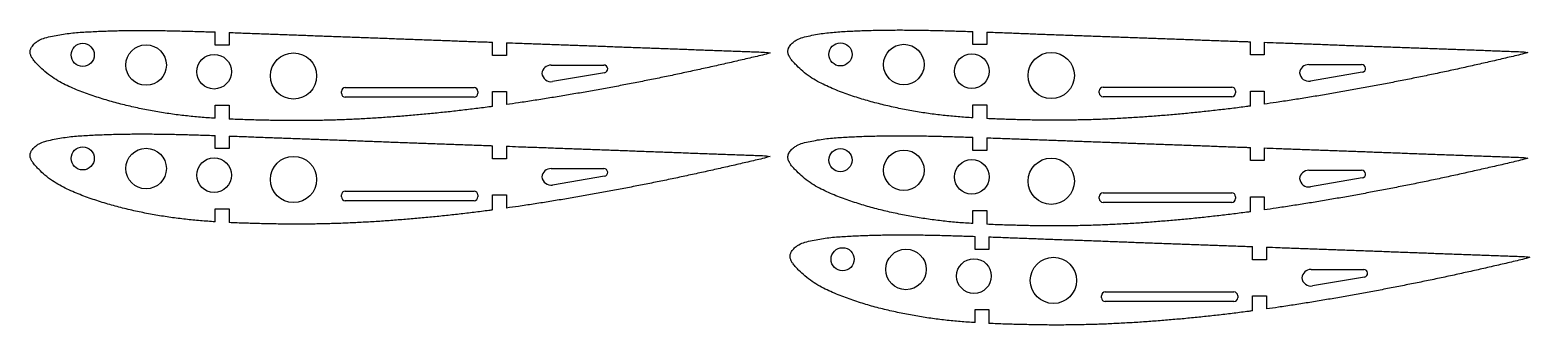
# Model space of a CAD drawing. Header units: inches. Extents: x 11.9 to 31.4, y 13.5 to 17.4.
import ezdxf

# ---------------------------------------------------------------- set-up
doc = ezdxf.new("R2010")
doc.units = ezdxf.units.IN
doc.header["$LTSCALE"] = 1.7325
doc.header["$MEASUREMENT"] = 0
doc.layers.get('0').update_dxf_attribs({"linetype": 'CONTINUOUS'})
doc.layers.add('02___PRT_ALL_AXES', color=7, linetype='CONTINUOUS')

msp = doc.modelspace()

# ---------------------------------------------------------------- linework, layer by layer
at = {"color": 1, "linetype": 'CONTINUOUS'}
for p, q in [((14.307, 17.17), (14.307, 17.34)), ((14.487, 17.333), (14.487, 17.17)), ((24.139, 17.176), (24.139, 17.346)), ((24.319, 17.339), (24.319, 17.176)), ((14.487, 17.17), (14.307, 17.17)), ((17.907, 17.037), (17.907, 17.207)), ((18.087, 17.201), (18.087, 17.037)), ((24.319, 17.176), (24.139, 17.176)), ((27.739, 17.043), (27.739, 17.213)), ((27.919, 17.206), (27.919, 17.043)), ((18.087, 17.037), (17.907, 17.037)), ((27.919, 17.043), (27.739, 17.043)), ((18.666, 16.911), (19.351, 16.911)), ((19.359, 16.812), (18.686, 16.697)), ((28.498, 16.917), (29.183, 16.917)), ((29.191, 16.817), (28.518, 16.703)), ((15.946, 16.544), (15.946, 16.569)), ((15.996, 16.619), (17.666, 16.619)), ((17.716, 16.569), (17.716, 16.544)), ((17.907, 16.568), (18.087, 16.568)), ((17.907, 16.373), (17.907, 16.568)), ((18.087, 16.568), (18.087, 16.398)), ((25.778, 16.55), (25.778, 16.575)), ((25.828, 16.625), (27.498, 16.625)), ((27.548, 16.575), (27.548, 16.55)), ((27.739, 16.574), (27.919, 16.574)), ((27.739, 16.379), (27.739, 16.574)), ((27.919, 16.574), (27.919, 16.404)), ((14.307, 16.22), (14.307, 16.39)), ((14.307, 16.39), (14.487, 16.39)), ((14.487, 16.39), (14.487, 16.21)), ((17.666, 16.494), (15.996, 16.494)), ((24.139, 16.225), (24.139, 16.395)), ((24.139, 16.395), (24.319, 16.395)), ((24.319, 16.395), (24.319, 16.216)), ((27.498, 16.5), (25.828, 16.5)), ((14.307, 15.827), (14.307, 15.997)), ((14.487, 15.99), (14.487, 15.827)), ((24.139, 15.804), (24.139, 15.974)), ((24.319, 15.967), (24.319, 15.804)), ((14.487, 15.827), (14.307, 15.827)), ((17.907, 15.694), (17.907, 15.864)), ((18.087, 15.858), (18.087, 15.694)), ((24.319, 15.804), (24.139, 15.804)), ((27.739, 15.671), (27.739, 15.841)), ((27.919, 15.835), (27.919, 15.671)), ((18.087, 15.694), (17.907, 15.694)), ((27.919, 15.671), (27.739, 15.671)), ((18.666, 15.568), (19.351, 15.568)), ((19.359, 15.468), (18.686, 15.354)), ((28.498, 15.545), (29.183, 15.545)), ((29.191, 15.446), (28.518, 15.331)), ((15.946, 15.201), (15.946, 15.226)), ((15.996, 15.276), (17.666, 15.276)), ((17.716, 15.226), (17.716, 15.201)), ((17.907, 15.225), (18.087, 15.225)), ((17.907, 15.03), (17.907, 15.225)), ((18.087, 15.225), (18.087, 15.055)), ((25.778, 15.178), (25.778, 15.203)), ((25.828, 15.253), (27.498, 15.253)), ((27.548, 15.203), (27.548, 15.178)), ((27.739, 15.202), (27.919, 15.202)), ((27.739, 15.007), (27.739, 15.202)), ((27.919, 15.202), (27.919, 15.032)), ((14.307, 14.877), (14.307, 15.047)), ((14.307, 15.047), (14.487, 15.047)), ((14.487, 15.047), (14.487, 14.867)), ((17.666, 15.151), (15.996, 15.151)), ((24.139, 14.854), (24.139, 15.024)), ((24.139, 15.024), (24.319, 15.024)), ((24.319, 15.024), (24.319, 14.844)), ((27.498, 15.128), (25.828, 15.128)), ((24.167, 14.518), (24.167, 14.688)), ((24.347, 14.681), (24.347, 14.518)), ((24.347, 14.518), (24.167, 14.518)), ((27.767, 14.385), (27.767, 14.555)), ((27.947, 14.549), (27.947, 14.385)), ((27.947, 14.385), (27.767, 14.385)), ((28.526, 14.259), (29.211, 14.259)), ((29.22, 14.159), (28.546, 14.045)), ((25.806, 13.892), (25.806, 13.917)), ((25.856, 13.967), (27.526, 13.967)), ((27.526, 13.842), (25.856, 13.842)), ((27.576, 13.917), (27.576, 13.892)), ((27.767, 13.916), (27.947, 13.916)), ((27.767, 13.721), (27.767, 13.916)), ((27.947, 13.916), (27.947, 13.746)), ((24.167, 13.568), (24.167, 13.738)), ((24.167, 13.738), (24.347, 13.738)), ((24.347, 13.738), (24.347, 13.558))]:
    msp.add_line(p, q, dxfattribs=at)
for centre, radius, start, end in [((18.666, 16.791), 0.12, 90, 174.153), ((18.666, 16.815), 0.12, 185.847, 279.6573), ((19.351, 16.861), 0.05, 279.6573, 90), ((28.498, 16.797), 0.12, 90, 174.153), ((28.498, 16.821), 0.12, 185.847, 279.6573), ((29.183, 16.867), 0.05, 279.6573, 90), ((15.996, 16.569), 0.05, 90, 180), ((15.996, 16.544), 0.05, 180, 270), ((17.666, 16.569), 0.05, 0, 90), ((17.666, 16.544), 0.05, 270, 360), ((25.828, 16.575), 0.05, 90, 180), ((25.828, 16.55), 0.05, 180, 270), ((27.498, 16.575), 0.05, 0, 90), ((27.498, 16.55), 0.05, 270, 360), ((18.666, 15.448), 0.12, 90, 174.153), ((18.666, 15.472), 0.12, 185.847, 279.6573), ((19.351, 15.518), 0.05, 279.6573, 90), ((28.498, 15.425), 0.12, 90, 174.153), ((28.498, 15.449), 0.12, 185.847, 279.6573), ((29.183, 15.495), 0.05, 279.6573, 90), ((15.996, 15.226), 0.05, 90, 180), ((15.996, 15.201), 0.05, 180, 270), ((17.666, 15.226), 0.05, 0, 90), ((17.666, 15.201), 0.05, 270, 360), ((25.828, 15.203), 0.05, 90, 180), ((27.498, 15.203), 0.05, 0, 90), ((25.828, 15.178), 0.05, 180, 270), ((27.498, 15.178), 0.05, 270, 360), ((28.526, 14.139), 0.12, 90, 174.153), ((29.211, 14.209), 0.05, 279.6573, 90), ((28.526, 14.163), 0.12, 185.847, 279.6573), ((25.856, 13.917), 0.05, 90, 180), ((25.856, 13.892), 0.05, 180, 270), ((27.526, 13.917), 0.05, 0, 90), ((27.526, 13.892), 0.05, 270, 360)]:
    msp.add_arc(centre, radius, start, end, dxfattribs=at)
for points, knots in [([(11.907, 17.069), (11.905, 17.085), (11.908, 17.104), (11.917, 17.129), (11.928, 17.148), (11.949, 17.176), (11.981, 17.206), (12.032, 17.24), (12.103, 17.268), (12.195, 17.286), (12.291, 17.306), (12.387, 17.32), (12.515, 17.334), (12.675, 17.343), (12.867, 17.352), (13.059, 17.358), (13.251, 17.36), (13.443, 17.36), (13.635, 17.358), (13.827, 17.354), (14.019, 17.349), (14.179, 17.344), (14.275, 17.341), (14.307, 17.34)], [0, 0, 0, 0, 0.017978, 0.023209, 0.031325, 0.044191, 0.06524, 0.083686, 0.11681, 0.156117, 0.195091, 0.233812, 0.272314, 0.34904, 0.425678, 0.502268, 0.578832, 0.655389, 0.73195, 0.808521, 0.885104, 0.961699, 1, 1, 1, 1]), ([(14.487, 17.333), (14.523, 17.332), (14.623, 17.328), (14.787, 17.322), (14.979, 17.315), (15.171, 17.308), (15.363, 17.301), (15.555, 17.294), (15.747, 17.287), (15.939, 17.28), (16.131, 17.273), (16.323, 17.266), (16.515, 17.259), (16.707, 17.251), (16.899, 17.244), (17.091, 17.237), (17.283, 17.23), (17.475, 17.223), (17.667, 17.216), (17.811, 17.211), (17.891, 17.208), (17.907, 17.207)], [0, 0, 0, 0, 0.03158, 0.087723, 0.143865, 0.200005, 0.256145, 0.312284, 0.368424, 0.424563, 0.480703, 0.536844, 0.592984, 0.649124, 0.705265, 0.761405, 0.817545, 0.873685, 0.929825, 0.985965, 1, 1, 1, 1]), ([(21.739, 17.075), (21.737, 17.091), (21.739, 17.11), (21.749, 17.134), (21.76, 17.154), (21.781, 17.182), (21.813, 17.212), (21.864, 17.246), (21.935, 17.274), (22.027, 17.292), (22.122, 17.311), (22.219, 17.326), (22.347, 17.339), (22.507, 17.349), (22.699, 17.358), (22.891, 17.363), (23.083, 17.366), (23.275, 17.366), (23.467, 17.364), (23.659, 17.36), (23.851, 17.355), (24.011, 17.35), (24.107, 17.347), (24.139, 17.346)], [0, 0, 0, 0, 0.017978, 0.023209, 0.031325, 0.044191, 0.06524, 0.083686, 0.11681, 0.156117, 0.195091, 0.233812, 0.272314, 0.34904, 0.425678, 0.502268, 0.578832, 0.655389, 0.73195, 0.808521, 0.885104, 0.961699, 1, 1, 1, 1]), ([(24.319, 17.339), (24.355, 17.338), (24.455, 17.334), (24.619, 17.328), (24.811, 17.32), (25.003, 17.313), (25.195, 17.306), (25.387, 17.299), (25.579, 17.292), (25.771, 17.285), (25.963, 17.278), (26.155, 17.271), (26.347, 17.264), (26.539, 17.257), (26.731, 17.25), (26.923, 17.243), (27.115, 17.236), (27.307, 17.229), (27.499, 17.222), (27.643, 17.217), (27.723, 17.214), (27.739, 17.213)], [0, 0, 0, 0, 0.03158, 0.087723, 0.143865, 0.200005, 0.256145, 0.312284, 0.368424, 0.424563, 0.480703, 0.536844, 0.592984, 0.649124, 0.705265, 0.761405, 0.817545, 0.873685, 0.929825, 0.985965, 1, 1, 1, 1]), ([(18.087, 17.201), (18.139, 17.199), (18.255, 17.195), (18.435, 17.188), (18.627, 17.181), (18.819, 17.174), (19.011, 17.167), (19.203, 17.16), (19.395, 17.153), (19.587, 17.146), (19.779, 17.139), (19.971, 17.132), (20.163, 17.125), (20.355, 17.118), (20.547, 17.11), (20.739, 17.103), (20.931, 17.096), (21.091, 17.09), (21.219, 17.086), (21.315, 17.082), (21.411, 17.08), (21.475, 17.074), (21.507, 17.069)], [0, 0, 0, 0, 0.045609, 0.101743, 0.157877, 0.214011, 0.270145, 0.326279, 0.382413, 0.438547, 0.494682, 0.550816, 0.60695, 0.663084, 0.719218, 0.775352, 0.831486, 0.88762, 0.915687, 0.943754, 0.971821, 1, 1, 1, 1]), ([(27.919, 17.206), (27.971, 17.205), (28.087, 17.2), (28.267, 17.194), (28.459, 17.187), (28.651, 17.18), (28.843, 17.172), (29.035, 17.165), (29.227, 17.158), (29.419, 17.151), (29.611, 17.144), (29.803, 17.137), (29.995, 17.13), (30.187, 17.123), (30.379, 17.116), (30.571, 17.109), (30.763, 17.102), (30.923, 17.096), (31.051, 17.091), (31.147, 17.088), (31.243, 17.085), (31.307, 17.08), (31.339, 17.075)], [0, 0, 0, 0, 0.045609, 0.101743, 0.157877, 0.214011, 0.270145, 0.326279, 0.382413, 0.438547, 0.494682, 0.550816, 0.60695, 0.663084, 0.719218, 0.775352, 0.831486, 0.88762, 0.915687, 0.943754, 0.971821, 1, 1, 1, 1]), ([(14.307, 16.22), (14.275, 16.222), (14.179, 16.228), (14.019, 16.242), (13.827, 16.263), (13.635, 16.29), (13.442, 16.324), (13.25, 16.364), (13.058, 16.41), (12.866, 16.464), (12.673, 16.527), (12.513, 16.587), (12.386, 16.644), (12.289, 16.693), (12.192, 16.752), (12.101, 16.821), (12.034, 16.886), (11.982, 16.938), (11.949, 16.977), (11.928, 17.01), (11.917, 17.031), (11.911, 17.05), (11.908, 17.062), (11.907, 17.069)], [0, 0, 0, 0, 0.036535, 0.109698, 0.183051, 0.256693, 0.330704, 0.40515, 0.480137, 0.555867, 0.632602, 0.710688, 0.750634, 0.791631, 0.834343, 0.880233, 0.920245, 0.941185, 0.963992, 0.977505, 0.985903, 0.991281, 1, 1, 1, 1]), ([(21.507, 17.069), (21.475, 17.058), (21.412, 17.04), (21.315, 17.018), (21.219, 16.996), (21.091, 16.966), (20.931, 16.929), (20.739, 16.886), (20.547, 16.844), (20.355, 16.803), (20.163, 16.762), (19.971, 16.723), (19.779, 16.685), (19.587, 16.648), (19.395, 16.612), (19.203, 16.577), (19.011, 16.544), (18.819, 16.511), (18.627, 16.48), (18.435, 16.449), (18.255, 16.422), (18.139, 16.405), (18.087, 16.398)], [0, 0, 0, 0, 0.028719, 0.057009, 0.085292, 0.113564, 0.170064, 0.226497, 0.282868, 0.33918, 0.395435, 0.45163, 0.507767, 0.563844, 0.619863, 0.675824, 0.731727, 0.787576, 0.84337, 0.899111, 0.954797, 1, 1, 1, 1]), ([(24.139, 16.225), (24.107, 16.227), (24.011, 16.234), (23.851, 16.247), (23.658, 16.268), (23.466, 16.296), (23.274, 16.329), (23.082, 16.369), (22.89, 16.415), (22.698, 16.469), (22.505, 16.532), (22.345, 16.593), (22.218, 16.65), (22.121, 16.699), (22.023, 16.758), (21.933, 16.826), (21.866, 16.892), (21.814, 16.944), (21.781, 16.982), (21.76, 17.015), (21.749, 17.037), (21.742, 17.055), (21.74, 17.067), (21.739, 17.075)], [0, 0, 0, 0, 0.036535, 0.109698, 0.183051, 0.256693, 0.330704, 0.40515, 0.480137, 0.555867, 0.632602, 0.710688, 0.750634, 0.791631, 0.834343, 0.880233, 0.920245, 0.941185, 0.963992, 0.977505, 0.985903, 0.991281, 1, 1, 1, 1]), ([(31.339, 17.075), (31.307, 17.064), (31.244, 17.046), (31.147, 17.024), (31.051, 17.001), (30.923, 16.971), (30.763, 16.935), (30.571, 16.891), (30.379, 16.849), (30.187, 16.808), (29.995, 16.768), (29.803, 16.729), (29.611, 16.691), (29.419, 16.654), (29.227, 16.618), (29.035, 16.583), (28.843, 16.549), (28.651, 16.517), (28.459, 16.485), (28.267, 16.455), (28.087, 16.428), (27.971, 16.411), (27.919, 16.404)], [0, 0, 0, 0, 0.028719, 0.057009, 0.085292, 0.113564, 0.170064, 0.226497, 0.282868, 0.33918, 0.395435, 0.45163, 0.507767, 0.563844, 0.619863, 0.675824, 0.731727, 0.787576, 0.84337, 0.899111, 0.954797, 1, 1, 1, 1]), ([(17.907, 16.373), (17.891, 16.371), (17.811, 16.36), (17.667, 16.342), (17.475, 16.319), (17.283, 16.298), (17.091, 16.278), (16.899, 16.261), (16.707, 16.245), (16.515, 16.231), (16.323, 16.218), (16.131, 16.208), (15.939, 16.2), (15.747, 16.194), (15.555, 16.19), (15.363, 16.189), (15.171, 16.191), (14.979, 16.194), (14.787, 16.199), (14.623, 16.204), (14.523, 16.208), (14.487, 16.21)], [0, 0, 0, 0, 0.014123, 0.070576, 0.126969, 0.183304, 0.239587, 0.295822, 0.352012, 0.408162, 0.464275, 0.520353, 0.5764, 0.632423, 0.688429, 0.744426, 0.800424, 0.856429, 0.912444, 0.968473, 1, 1, 1, 1]), ([(27.739, 16.379), (27.723, 16.377), (27.643, 16.366), (27.499, 16.347), (27.307, 16.325), (27.115, 16.303), (26.923, 16.284), (26.731, 16.266), (26.539, 16.25), (26.347, 16.236), (26.155, 16.224), (25.963, 16.213), (25.771, 16.205), (25.579, 16.199), (25.387, 16.196), (25.195, 16.195), (25.003, 16.196), (24.811, 16.199), (24.619, 16.204), (24.455, 16.21), (24.355, 16.214), (24.319, 16.216)], [0, 0, 0, 0, 0.014123, 0.070576, 0.126969, 0.183304, 0.239587, 0.295822, 0.352012, 0.408162, 0.464275, 0.520353, 0.5764, 0.632423, 0.688429, 0.744426, 0.800424, 0.856429, 0.912444, 0.968473, 1, 1, 1, 1]), ([(11.907, 15.726), (11.905, 15.742), (11.908, 15.761), (11.917, 15.786), (11.928, 15.805), (11.949, 15.833), (11.981, 15.863), (12.032, 15.897), (12.103, 15.925), (12.195, 15.943), (12.291, 15.962), (12.387, 15.977), (12.515, 15.991), (12.675, 16), (12.867, 16.009), (13.059, 16.014), (13.251, 16.017), (13.443, 16.017), (13.635, 16.015), (13.827, 16.011), (14.019, 16.006), (14.179, 16.001), (14.275, 15.998), (14.307, 15.997)], [0, 0, 0, 0, 0.017978, 0.023209, 0.031325, 0.044191, 0.06524, 0.083686, 0.11681, 0.156117, 0.195091, 0.233812, 0.272314, 0.34904, 0.425678, 0.502268, 0.578832, 0.655389, 0.73195, 0.808521, 0.885104, 0.961699, 1, 1, 1, 1]), ([(14.487, 15.99), (14.523, 15.989), (14.623, 15.985), (14.787, 15.979), (14.979, 15.972), (15.171, 15.965), (15.363, 15.958), (15.555, 15.951), (15.747, 15.944), (15.939, 15.937), (16.131, 15.93), (16.323, 15.922), (16.515, 15.915), (16.707, 15.908), (16.899, 15.901), (17.091, 15.894), (17.283, 15.887), (17.475, 15.88), (17.667, 15.873), (17.811, 15.868), (17.891, 15.865), (17.907, 15.864)], [0, 0, 0, 0, 0.03158, 0.087723, 0.143865, 0.200005, 0.256145, 0.312284, 0.368424, 0.424563, 0.480703, 0.536844, 0.592984, 0.649124, 0.705265, 0.761405, 0.817545, 0.873685, 0.929825, 0.985965, 1, 1, 1, 1]), ([(21.739, 15.703), (21.737, 15.719), (21.739, 15.738), (21.749, 15.763), (21.76, 15.782), (21.781, 15.81), (21.813, 15.84), (21.864, 15.874), (21.935, 15.902), (22.027, 15.92), (22.122, 15.939), (22.219, 15.954), (22.347, 15.968), (22.507, 15.977), (22.699, 15.986), (22.891, 15.991), (23.083, 15.994), (23.275, 15.994), (23.467, 15.992), (23.659, 15.988), (23.851, 15.983), (24.011, 15.978), (24.107, 15.975), (24.139, 15.974)], [0, 0, 0, 0, 0.017978, 0.023209, 0.031325, 0.044191, 0.06524, 0.083686, 0.11681, 0.156117, 0.195091, 0.233812, 0.272314, 0.34904, 0.425678, 0.502268, 0.578832, 0.655389, 0.73195, 0.808521, 0.885104, 0.961699, 1, 1, 1, 1]), ([(24.319, 15.967), (24.355, 15.966), (24.455, 15.962), (24.619, 15.956), (24.811, 15.949), (25.003, 15.942), (25.195, 15.935), (25.387, 15.928), (25.579, 15.921), (25.771, 15.914), (25.963, 15.907), (26.155, 15.899), (26.347, 15.892), (26.539, 15.885), (26.731, 15.878), (26.923, 15.871), (27.115, 15.864), (27.307, 15.857), (27.499, 15.85), (27.643, 15.845), (27.723, 15.842), (27.739, 15.841)], [0, 0, 0, 0, 0.03158, 0.087723, 0.143865, 0.200005, 0.256145, 0.312284, 0.368424, 0.424563, 0.480703, 0.536844, 0.592984, 0.649124, 0.705265, 0.761405, 0.817545, 0.873685, 0.929825, 0.985965, 1, 1, 1, 1]), ([(18.087, 15.858), (18.139, 15.856), (18.255, 15.851), (18.435, 15.845), (18.627, 15.838), (18.819, 15.831), (19.011, 15.824), (19.203, 15.817), (19.395, 15.81), (19.587, 15.803), (19.779, 15.795), (19.971, 15.788), (20.163, 15.781), (20.355, 15.774), (20.547, 15.767), (20.739, 15.76), (20.931, 15.753), (21.091, 15.747), (21.219, 15.743), (21.315, 15.739), (21.411, 15.736), (21.475, 15.731), (21.507, 15.726)], [0, 0, 0, 0, 0.045609, 0.101743, 0.157877, 0.214011, 0.270145, 0.326279, 0.382413, 0.438547, 0.494682, 0.550816, 0.60695, 0.663084, 0.719218, 0.775352, 0.831486, 0.88762, 0.915687, 0.943754, 0.971821, 1, 1, 1, 1]), ([(27.919, 15.835), (27.971, 15.833), (28.087, 15.828), (28.267, 15.822), (28.459, 15.815), (28.651, 15.808), (28.843, 15.801), (29.035, 15.794), (29.227, 15.787), (29.419, 15.78), (29.611, 15.773), (29.803, 15.765), (29.995, 15.758), (30.187, 15.751), (30.379, 15.744), (30.571, 15.737), (30.763, 15.73), (30.923, 15.724), (31.051, 15.72), (31.147, 15.716), (31.243, 15.714), (31.307, 15.708), (31.339, 15.703)], [0, 0, 0, 0, 0.045609, 0.101743, 0.157877, 0.214011, 0.270145, 0.326279, 0.382413, 0.438547, 0.494682, 0.550816, 0.60695, 0.663084, 0.719218, 0.775352, 0.831486, 0.88762, 0.915687, 0.943754, 0.971821, 1, 1, 1, 1]), ([(14.307, 14.877), (14.275, 14.879), (14.179, 14.885), (14.019, 14.898), (13.827, 14.92), (13.635, 14.947), (13.442, 14.981), (13.25, 15.02), (13.058, 15.066), (12.866, 15.12), (12.673, 15.184), (12.513, 15.244), (12.386, 15.301), (12.289, 15.35), (12.192, 15.409), (12.101, 15.478), (12.034, 15.543), (11.982, 15.595), (11.949, 15.633), (11.928, 15.666), (11.917, 15.688), (11.911, 15.707), (11.908, 15.719), (11.907, 15.726)], [0, 0, 0, 0, 0.036535, 0.109698, 0.183051, 0.256693, 0.330704, 0.40515, 0.480137, 0.555867, 0.632602, 0.710688, 0.750634, 0.791631, 0.834343, 0.880233, 0.920245, 0.941185, 0.963992, 0.977505, 0.985903, 0.991281, 1, 1, 1, 1]), ([(21.507, 15.726), (21.475, 15.715), (21.412, 15.697), (21.315, 15.675), (21.219, 15.652), (21.091, 15.623), (20.931, 15.586), (20.739, 15.543), (20.547, 15.501), (20.355, 15.459), (20.163, 15.419), (19.971, 15.38), (19.779, 15.342), (19.587, 15.305), (19.395, 15.269), (19.203, 15.234), (19.011, 15.2), (18.819, 15.168), (18.627, 15.136), (18.435, 15.106), (18.255, 15.079), (18.139, 15.062), (18.087, 15.055)], [0, 0, 0, 0, 0.028719, 0.057009, 0.085292, 0.113564, 0.170064, 0.226497, 0.282868, 0.33918, 0.395435, 0.45163, 0.507767, 0.563844, 0.619863, 0.675824, 0.731727, 0.787576, 0.84337, 0.899111, 0.954797, 1, 1, 1, 1]), ([(24.139, 14.854), (24.107, 14.856), (24.011, 14.862), (23.851, 14.875), (23.658, 14.897), (23.466, 14.924), (23.274, 14.958), (23.082, 14.997), (22.89, 15.043), (22.698, 15.097), (22.505, 15.161), (22.345, 15.221), (22.218, 15.278), (22.121, 15.327), (22.023, 15.386), (21.933, 15.455), (21.866, 15.52), (21.814, 15.572), (21.781, 15.61), (21.76, 15.643), (21.749, 15.665), (21.742, 15.684), (21.74, 15.696), (21.739, 15.703)], [0, 0, 0, 0, 0.036535, 0.109698, 0.183051, 0.256693, 0.330704, 0.40515, 0.480137, 0.555867, 0.632602, 0.710688, 0.750634, 0.791631, 0.834343, 0.880233, 0.920245, 0.941185, 0.963992, 0.977505, 0.985903, 0.991281, 1, 1, 1, 1]), ([(31.339, 15.703), (31.307, 15.692), (31.244, 15.674), (31.147, 15.652), (31.051, 15.629), (30.923, 15.6), (30.763, 15.563), (30.571, 15.52), (30.379, 15.478), (30.187, 15.436), (29.995, 15.396), (29.803, 15.357), (29.611, 15.319), (29.419, 15.282), (29.227, 15.246), (29.035, 15.211), (28.843, 15.177), (28.651, 15.145), (28.459, 15.113), (28.267, 15.083), (28.087, 15.056), (27.971, 15.039), (27.919, 15.032)], [0, 0, 0, 0, 0.028719, 0.057009, 0.085292, 0.113564, 0.170064, 0.226497, 0.282868, 0.33918, 0.395435, 0.45163, 0.507767, 0.563844, 0.619863, 0.675824, 0.731727, 0.787576, 0.84337, 0.899111, 0.954797, 1, 1, 1, 1]), ([(17.907, 15.03), (17.891, 15.028), (17.811, 15.017), (17.667, 14.999), (17.475, 14.976), (17.283, 14.955), (17.091, 14.935), (16.899, 14.918), (16.707, 14.902), (16.515, 14.887), (16.323, 14.875), (16.131, 14.865), (15.939, 14.856), (15.747, 14.851), (15.555, 14.847), (15.363, 14.846), (15.171, 14.847), (14.979, 14.851), (14.787, 14.855), (14.623, 14.861), (14.523, 14.865), (14.487, 14.867)], [0, 0, 0, 0, 0.014123, 0.070576, 0.126969, 0.183304, 0.239587, 0.295822, 0.352012, 0.408162, 0.464275, 0.520353, 0.5764, 0.632423, 0.688429, 0.744426, 0.800424, 0.856429, 0.912444, 0.968473, 1, 1, 1, 1]), ([(27.739, 15.007), (27.723, 15.005), (27.643, 14.994), (27.499, 14.976), (27.307, 14.953), (27.115, 14.932), (26.923, 14.912), (26.731, 14.895), (26.539, 14.879), (26.347, 14.864), (26.155, 14.852), (25.963, 14.842), (25.771, 14.833), (25.579, 14.828), (25.387, 14.824), (25.195, 14.823), (25.003, 14.824), (24.811, 14.828), (24.619, 14.833), (24.455, 14.838), (24.355, 14.842), (24.319, 14.844)], [0, 0, 0, 0, 0.014123, 0.070576, 0.126969, 0.183304, 0.239587, 0.295822, 0.352012, 0.408162, 0.464275, 0.520353, 0.5764, 0.632423, 0.688429, 0.744426, 0.800424, 0.856429, 0.912444, 0.968473, 1, 1, 1, 1]), ([(21.767, 14.417), (21.765, 14.433), (21.768, 14.452), (21.778, 14.477), (21.788, 14.496), (21.809, 14.524), (21.842, 14.554), (21.892, 14.588), (21.964, 14.616), (22.055, 14.634), (22.151, 14.653), (22.247, 14.668), (22.375, 14.682), (22.535, 14.691), (22.727, 14.7), (22.919, 14.705), (23.111, 14.708), (23.303, 14.708), (23.495, 14.706), (23.687, 14.702), (23.879, 14.697), (24.039, 14.692), (24.135, 14.689), (24.167, 14.688)], [0, 0, 0, 0, 0.017978, 0.023209, 0.031325, 0.044191, 0.06524, 0.083686, 0.11681, 0.156117, 0.195091, 0.233812, 0.272314, 0.34904, 0.425678, 0.502268, 0.578832, 0.655389, 0.73195, 0.808521, 0.885104, 0.961699, 1, 1, 1, 1]), ([(24.347, 14.681), (24.383, 14.68), (24.483, 14.676), (24.647, 14.67), (24.839, 14.663), (25.031, 14.655), (25.223, 14.648), (25.415, 14.642), (25.607, 14.635), (25.799, 14.628), (25.991, 14.62), (26.183, 14.613), (26.375, 14.606), (26.567, 14.599), (26.759, 14.592), (26.951, 14.585), (27.143, 14.578), (27.335, 14.571), (27.527, 14.564), (27.671, 14.559), (27.751, 14.556), (27.767, 14.555)], [0, 0, 0, 0, 0.03158, 0.087723, 0.143865, 0.200005, 0.256145, 0.312284, 0.368424, 0.424563, 0.480703, 0.536844, 0.592984, 0.649124, 0.705265, 0.761405, 0.817545, 0.873685, 0.929825, 0.985965, 1, 1, 1, 1]), ([(24.167, 13.568), (24.135, 13.57), (24.039, 13.576), (23.879, 13.589), (23.687, 13.611), (23.495, 13.638), (23.303, 13.672), (23.111, 13.711), (22.918, 13.757), (22.726, 13.811), (22.534, 13.875), (22.374, 13.935), (22.246, 13.992), (22.149, 14.041), (22.052, 14.1), (21.962, 14.169), (21.894, 14.234), (21.843, 14.286), (21.81, 14.324), (21.788, 14.357), (21.778, 14.379), (21.771, 14.397), (21.768, 14.41), (21.767, 14.417)], [0, 0, 0, 0, 0.036535, 0.109698, 0.183051, 0.256693, 0.330704, 0.40515, 0.480137, 0.555867, 0.632602, 0.710688, 0.750634, 0.791631, 0.834343, 0.880233, 0.920245, 0.941185, 0.963992, 0.977505, 0.985903, 0.991281, 1, 1, 1, 1]), ([(27.947, 14.549), (27.999, 14.547), (28.115, 14.542), (28.295, 14.536), (28.487, 14.529), (28.679, 14.522), (28.871, 14.515), (29.063, 14.508), (29.255, 14.501), (29.447, 14.494), (29.639, 14.486), (29.831, 14.479), (30.023, 14.472), (30.215, 14.465), (30.407, 14.458), (30.599, 14.451), (30.791, 14.444), (30.951, 14.438), (31.079, 14.434), (31.175, 14.43), (31.272, 14.427), (31.336, 14.422), (31.367, 14.417)], [0, 0, 0, 0, 0.045609, 0.101743, 0.157877, 0.214011, 0.270145, 0.326279, 0.382413, 0.438547, 0.494682, 0.550816, 0.60695, 0.663084, 0.719218, 0.775352, 0.831486, 0.88762, 0.915687, 0.943754, 0.971821, 1, 1, 1, 1]), ([(31.367, 14.417), (31.336, 14.406), (31.272, 14.388), (31.175, 14.366), (31.079, 14.343), (30.951, 14.314), (30.792, 14.277), (30.6, 14.234), (30.408, 14.191), (30.216, 14.15), (30.024, 14.11), (29.832, 14.071), (29.64, 14.033), (29.448, 13.996), (29.256, 13.96), (29.064, 13.925), (28.872, 13.891), (28.68, 13.859), (28.488, 13.827), (28.296, 13.797), (28.115, 13.77), (27.999, 13.753), (27.947, 13.746)], [0, 0, 0, 0, 0.028719, 0.057009, 0.085292, 0.113564, 0.170064, 0.226497, 0.282868, 0.33918, 0.395435, 0.45163, 0.507767, 0.563844, 0.619863, 0.675824, 0.731727, 0.787576, 0.84337, 0.899111, 0.954797, 1, 1, 1, 1]), ([(27.767, 13.721), (27.751, 13.719), (27.671, 13.708), (27.528, 13.69), (27.336, 13.667), (27.144, 13.646), (26.951, 13.626), (26.759, 13.609), (26.567, 13.593), (26.375, 13.578), (26.183, 13.566), (25.991, 13.556), (25.799, 13.547), (25.607, 13.542), (25.415, 13.538), (25.223, 13.537), (25.031, 13.538), (24.839, 13.542), (24.647, 13.546), (24.483, 13.552), (24.383, 13.556), (24.347, 13.558)], [0, 0, 0, 0, 0.014123, 0.070576, 0.126969, 0.183304, 0.239587, 0.295822, 0.352012, 0.408162, 0.464275, 0.520353, 0.5764, 0.632423, 0.688429, 0.744426, 0.800424, 0.856429, 0.912444, 0.968473, 1, 1, 1, 1])]:
    msp.add_open_spline(points, degree=3, knots=knots, dxfattribs=at)
at = {"layer": '02___PRT_ALL_AXES', "color": 1, "linetype": 'CONTINUOUS'}
for centre, radius in [((12.589, 17.043), 0.15), ((13.411, 16.911), 0.263), ((22.421, 17.049), 0.15), ((23.243, 16.917), 0.263), ((14.293, 16.825), 0.225), ((15.324, 16.769), 0.3), ((24.125, 16.831), 0.225), ((25.156, 16.775), 0.3), ((12.589, 15.7), 0.15), ((13.411, 15.568), 0.263), ((22.421, 15.677), 0.15), ((23.243, 15.545), 0.263), ((14.293, 15.482), 0.225), ((15.324, 15.426), 0.3), ((24.125, 15.459), 0.225), ((25.156, 15.403), 0.3), ((22.449, 14.391), 0.15), ((23.271, 14.259), 0.263), ((25.184, 14.117), 0.3), ((24.153, 14.173), 0.225)]:
    msp.add_circle(centre, radius, dxfattribs=at)

doc.saveas('drawing.dxf')
